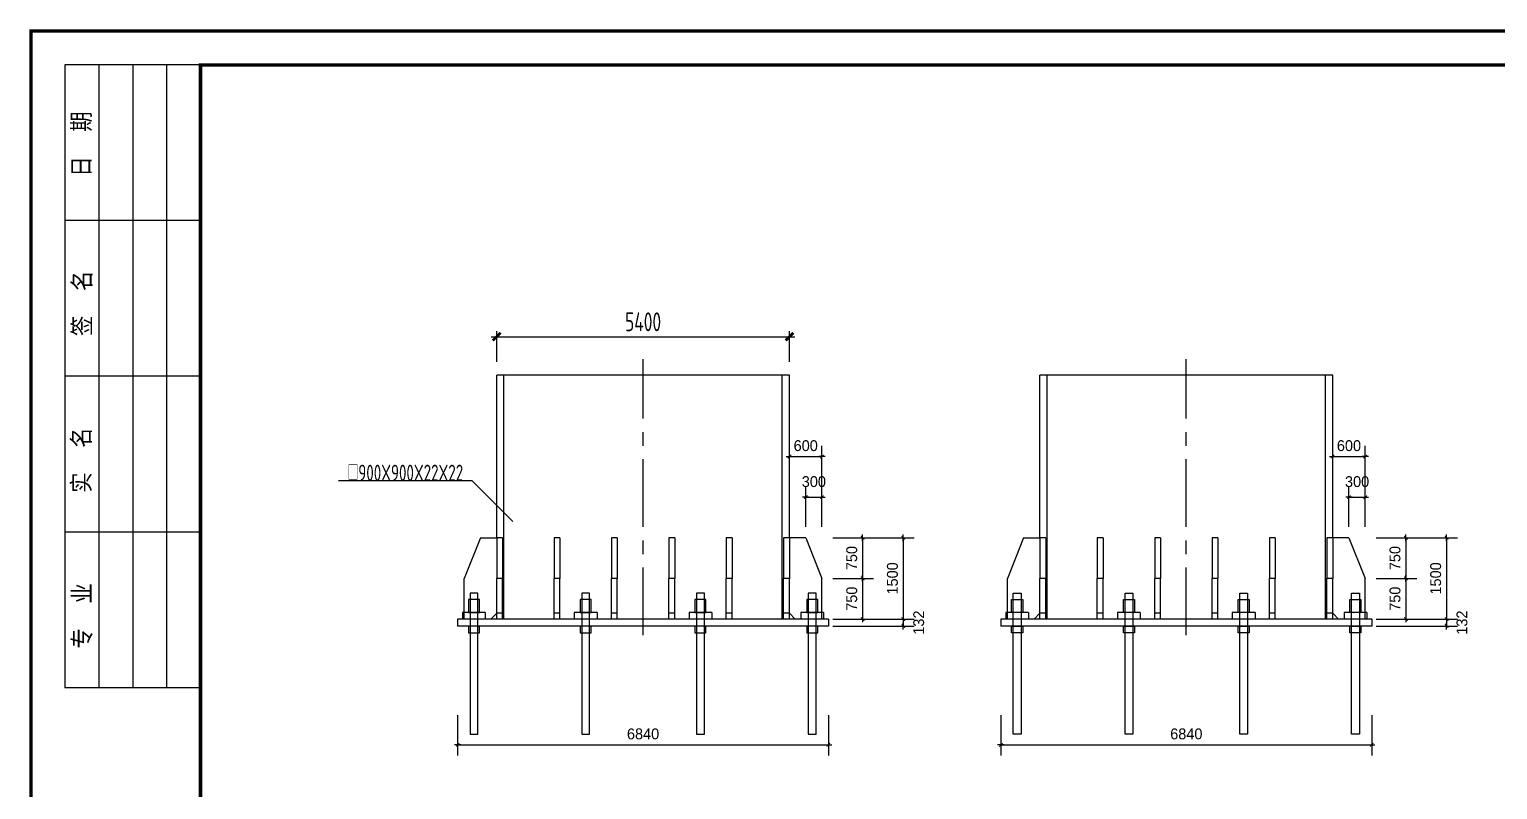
# Model space of a CAD drawing. Extents: x 31132 to 885236, y 345273 to 1212165.
# Drawn here: x 384012 to 411094, y 482022 to 496060 of the extents above; entities that cross this region are included whole.
import ezdxf
from ezdxf.enums import TextEntityAlignment as Align

# ---------------------------------------------------------------- set-up
doc = ezdxf.new("R2010")
doc.units = 0
doc.header["$LTSCALE"] = 1000
for name, pattern in [('CENTER', [2, 1.25, -0.25, 0.25, -0.25]), ('StContinue2d', [0]), ('StDish2d', [60, 30, -30])]:
    doc.linetypes.add(name, pattern=pattern)
doc.layers.get('0').update_dxf_attribs({"linetype": 'CONTINUOUS'})
doc.layers.get('Defpoints').update_dxf_attribs({"linetype": 'CONTINUOUS'})
for name, color, linetype in [('AXIS', 253, 'CENTER'), ('COLUMN', 6, 'CONTINUOUS'), ('DIM', 3, 'CONTINUOUS'), ('TEXT', 7, 'CONTINUOUS'), ('TK', 4, 'CONTINUOUS'), ('TQ', 7, 'CONTINUOUS')]:
    doc.layers.add(name, color=color, linetype=linetype)
for name, color, linetype, true_color in [('Bolt', 7, 'StContinue2d', 0xff3f3f), ('Hide', 3, 'StDish2d', 0x00ff00), ('PlateEnd', 122, 'StContinue2d', 0x00bd8d), ('PlateJoint', 7, 'StContinue2d', 0x6868ff), ('PlateStiff', 103, 'StContinue2d', 0x7ebd8d)]:
    doc.layers.add(name, color=color, linetype=linetype, true_color=true_color)
doc.styles.add('StTextStyle', font='yjkeng.shx', dxfattribs={"width": 0.7, "height": 250, "bigfont": 'yjkchn.shx'})
doc.styles.add('STYLE1', font='')
doc.styles.add('TSSD_Dimension', font='Tssdeng.shx', dxfattribs={"width": 0.7, "bigfont": 'hztxt.shx'})
doc.styles.add('TSSD_Norm', font='tssdeng.shx', dxfattribs={"bigfont": 'hztxt.shx'})
doc.styles.get('STYLE1').set_extended_font_data('Structure Fonts')
doc.dimstyles.new('TSSD_100_100', dxfattribs={"dimtxt": 350, "dimasz": 100, "dimexe": 100, "dimexo": 250, "dimgap": 100, "dimtad": 2, "dimdec": 0, "dimzin": 0, "dimdsep": 46, "dimtxsty": 'TSSD_Dimension', "dimblk": 'ARCHTICK', "dimcen": 0, "dimdle": 100, "dimclrt": 7, "dimadec": 0, "dimazin": 0, "dimtfac": 1, "dimtdec": 0, "dimtix": 1, "dimtmove": 2, "dimatfit": 3, "dimfxl": 1, "dimtolj": 1, "dimtzin": 0, "dimarcsym": 0})
doc.dimstyles.new('副本 DIM20', dxfattribs={"dimtxt": 200, "dimasz": 0.3, "dimexe": 200, "dimexo": 200, "dimgap": 100, "dimtad": 1, "dimdec": 0, "dimzin": 0, "dimdsep": 46, "dimtxsty": 'STYLE1', "dimblk": 'Studio2', "dimcen": 0, "dimdle": 200, "dimclrd": 6, "dimclre": 6, "dimclrt": 7, "dimazin": 0, "dimtfac": 1, "dimtdec": 0, "dimtix": 1, "dimtmove": 2, "dimatfit": 3, "dimldrblk": 'Studio2', "dimfxl": 1, "dimtolj": 1, "dimtzin": 0, "dimarcsym": 0})

# ---------------------------------------------------------------- blocks, each defined once
blk = doc.blocks.new('_TSHQ_H')
at = {"layer": 'TQ'}
for p, q in [((-92, 0), (-92, 20)), ((0, 20), (-92, 20)), ((-69, 0), (-69, 20)), ((-46, 0), (-46, 20)), ((-23, 0), (-23, 20)), ((0, 0), (0, 20)), ((0, 15), (-92, 15)), ((0, 10), (-92, 10)), ((0, 5), (-92, 5))]:
    blk.add_line(p, q, dxfattribs=at)
at = {"layer": 'TEXT', "style": 'TSSD_Norm'}
for s, p in [('专  业', (-81.37, 15.89)), ('实  名', (-58.38, 16)), ('签  名', (-35.23, 15.89)), ('日  期', (-11.69, 16))]:
    blk.add_text(s, height=3, dxfattribs=at).set_placement(p, align=Align.CENTER)
blk = doc.blocks.new('Studio2')
blk.add_line((-200, 0), (200, 0))
blk.add_lwpolyline([(-106, -106, 60, 60, 0), (106, 106, 100, 100, 0)], format="xyseb")
blk = doc.blocks.new('*D2468')
at = {"layer": 'Defpoints', "color": 0, "transparency": 16777216}
for p in [(398632, 487422), (398332, 486672), (398632, 486672)]:
    blk.add_point(p, dxfattribs=at)
at = {"layer": 'DIM', "color": 6, "lineweight": -2, "transparency": 16777216}
for p, q in [((398332, 486872), (398332, 487622)), ((398632, 486872), (398632, 487622)), ((398332, 487422), (398631, 487422))]:
    blk.add_line(p, q, dxfattribs=at)
at = {"layer": 'DIM', "color": 6, "lineweight": -2, "transparency": 16777216, "xscale": 0.3, "yscale": 0.3, "zscale": 0.3, "rotation": 180}
blk.add_blockref('Studio2', (398332, 487422), dxfattribs=at)
at = {"layer": 'DIM', "color": 6, "lineweight": -2, "transparency": 16777216, "xscale": 0.3, "yscale": 0.3, "zscale": 0.3}
blk.add_blockref('Studio2', (398632, 487422), dxfattribs=at)
at = {"layer": 'DIM', "color": 7, "transparency": 16777216, "insert": (398482, 487708), "char_height": 200, "attachment_point": 5, "style": 'STYLE1'}
blk.add_mtext('\\A1;300', dxfattribs=at)
blk = doc.blocks.new('*D2469')
at = {"layer": 'Defpoints', "color": 0, "transparency": 16777216}
for p in [(398632, 488172), (398032, 486672), (398632, 486672)]:
    blk.add_point(p, dxfattribs=at)
at = {"layer": 'DIM', "color": 6, "lineweight": -2, "transparency": 16777216}
for p, q in [((398032, 486872), (398032, 488372)), ((398632, 486872), (398632, 488372)), ((398031, 488172), (398031, 488172)), ((398032, 488172), (398632, 488172)), ((398632, 488172), (398632, 488172))]:
    blk.add_line(p, q, dxfattribs=at)
at = {"layer": 'DIM', "color": 6, "lineweight": -2, "transparency": 16777216, "xscale": 0.3, "yscale": 0.3, "zscale": 0.3}
blk.add_blockref('Studio2', (398032, 488172), dxfattribs=at)
at = {"layer": 'DIM', "color": 6, "lineweight": -2, "transparency": 16777216, "xscale": 0.3, "yscale": 0.3, "zscale": 0.3, "rotation": 180}
blk.add_blockref('Studio2', (398632, 488172), dxfattribs=at)
at = {"layer": 'DIM', "color": 7, "transparency": 16777216, "insert": (398332, 488372), "char_height": 200, "attachment_point": 5, "style": 'STYLE1'}
blk.add_mtext('\\A1;600', dxfattribs=at)
blk = doc.blocks.new('*D2470')
at = {"layer": 'Defpoints', "color": 0, "transparency": 16777216}
for p in [(391912, 483600), (398752, 483600), (398752, 482850)]:
    blk.add_point(p, dxfattribs=at)
at = {"layer": 'DIM', "color": 6, "lineweight": -2, "transparency": 16777216}
for p, q in [((391912, 483400), (391912, 482650)), ((398752, 483400), (398752, 482650)), ((391912, 482850), (398751, 482850))]:
    blk.add_line(p, q, dxfattribs=at)
at = {"layer": 'DIM', "color": 6, "lineweight": -2, "transparency": 16777216, "xscale": 0.3, "yscale": 0.3, "zscale": 0.3, "rotation": 180}
blk.add_blockref('Studio2', (391912, 482850), dxfattribs=at)
at = {"layer": 'DIM', "color": 6, "lineweight": -2, "transparency": 16777216, "xscale": 0.3, "yscale": 0.3, "zscale": 0.3}
blk.add_blockref('Studio2', (398752, 482850), dxfattribs=at)
at = {"layer": 'DIM', "color": 7, "transparency": 16777216, "insert": (395332, 483050), "char_height": 200, "attachment_point": 5, "style": 'STYLE1'}
blk.add_mtext('\\A1;6840', dxfattribs=at)
blk = doc.blocks.new('*D2471')
at = {"layer": 'Defpoints', "color": 0, "transparency": 16777216}
for p in [(398632, 486672), (398632, 485922), (399382, 485922)]:
    blk.add_point(p, dxfattribs=at)
at = {"layer": 'DIM', "color": 6, "lineweight": -2, "transparency": 16777216}
for p, q in [((398832, 486672), (399582, 486672)), ((399382, 486671), (399382, 485922)), ((398832, 485922), (399582, 485922))]:
    blk.add_line(p, q, dxfattribs=at)
at = {"layer": 'DIM', "color": 6, "lineweight": -2, "transparency": 16777216, "xscale": 0.3, "yscale": 0.3, "zscale": 0.3}
for p, rotation in [((399382, 486672), 90), ((399382, 485922), 270)]:
    blk.add_blockref('Studio2', p, dxfattribs=dict(at, rotation=rotation))
at = {"layer": 'DIM', "color": 7, "transparency": 16777216, "insert": (399182, 486297), "char_height": 200, "attachment_point": 5, "rotation": 90, "style": 'STYLE1'}
blk.add_mtext('\\A1;750', dxfattribs=at)
blk = doc.blocks.new('*D2472')
at = {"layer": 'Defpoints', "color": 0, "transparency": 16777216}
for p in [(398632, 485922), (398632, 485172), (399382, 485172)]:
    blk.add_point(p, dxfattribs=at)
at = {"layer": 'DIM', "color": 6, "lineweight": -2, "transparency": 16777216}
for p, q in [((398832, 485922), (399582, 485922)), ((399382, 485921), (399382, 485172)), ((398832, 485172), (399582, 485172))]:
    blk.add_line(p, q, dxfattribs=at)
at = {"layer": 'DIM', "color": 6, "lineweight": -2, "transparency": 16777216, "xscale": 0.3, "yscale": 0.3, "zscale": 0.3}
for p, rotation in [((399382, 485922), 90), ((399382, 485172), 270)]:
    blk.add_blockref('Studio2', p, dxfattribs=dict(at, rotation=rotation))
at = {"layer": 'DIM', "color": 7, "transparency": 16777216, "insert": (399182, 485547), "char_height": 200, "attachment_point": 5, "rotation": 90, "style": 'STYLE1'}
blk.add_mtext('\\A1;750', dxfattribs=at)
blk = doc.blocks.new('*D2473')
at = {"layer": 'Defpoints', "color": 0, "transparency": 16777216}
for p in [(398632, 486672), (398632, 485172), (400132, 485172)]:
    blk.add_point(p, dxfattribs=at)
at = {"layer": 'DIM', "color": 6, "lineweight": -2, "transparency": 16777216}
for p, q in [((398832, 486672), (400332, 486672)), ((400132, 486671), (400132, 485172)), ((398832, 485172), (400332, 485172))]:
    blk.add_line(p, q, dxfattribs=at)
at = {"layer": 'DIM', "color": 6, "lineweight": -2, "transparency": 16777216, "xscale": 0.3, "yscale": 0.3, "zscale": 0.3}
for p, rotation in [((400132, 486672), 90), ((400132, 485172), 270)]:
    blk.add_blockref('Studio2', p, dxfattribs=dict(at, rotation=rotation))
at = {"layer": 'DIM', "color": 7, "transparency": 16777216, "insert": (399932, 485922), "char_height": 200, "attachment_point": 5, "rotation": 90, "style": 'STYLE1'}
blk.add_mtext('\\A1;1500', dxfattribs=at)
blk = doc.blocks.new('*D2474')
at = {"layer": 'Defpoints', "color": 0, "transparency": 16777216}
for p in [(398632, 485172), (398632, 485040), (400132, 485040)]:
    blk.add_point(p, dxfattribs=at)
at = {"layer": 'DIM', "color": 6, "lineweight": -2, "transparency": 16777216}
for p, q in [((398832, 485172), (400332, 485172)), ((400132, 485172), (400132, 485172)), ((400132, 485172), (400132, 485040)), ((398832, 485040), (400332, 485040)), ((400132, 485039), (400132, 485039))]:
    blk.add_line(p, q, dxfattribs=at)
at = {"layer": 'DIM', "color": 6, "lineweight": -2, "transparency": 16777216, "xscale": 0.3, "yscale": 0.3, "zscale": 0.3}
for p, rotation in [((400132, 485172), 270), ((400132, 485040), 90)]:
    blk.add_blockref('Studio2', p, dxfattribs=dict(at, rotation=rotation))
at = {"layer": 'DIM', "color": 7, "transparency": 16777216, "insert": (400417, 485106), "char_height": 200, "attachment_point": 5, "rotation": 90, "style": 'STYLE1'}
blk.add_mtext('\\A1;132', dxfattribs=at)
blk = doc.blocks.new('*D2462')
for points in [[(60363.5, -8956.9), (59951.9, -8956.9)], [(60488.5, -9081.9), (60363.5, -8956.9)]]:
    blk.add_lwpolyline(points)
at = {"style": 'StTextStyle', "width": 0.7}
blk.add_text('□900X900X22X22', height=50, dxfattribs=at).set_placement((60157.7, -8956.9), align=Align.CENTER)
blk = doc.blocks.new('*D2475')
at = {"layer": 'Defpoints', "color": 0, "transparency": 16777216}
for p in [(408652, 487422), (408352, 486672), (408652, 486672)]:
    blk.add_point(p, dxfattribs=at)
at = {"layer": 'DIM', "color": 6, "lineweight": -2, "transparency": 16777216}
for p, q in [((408352, 486872), (408352, 487622)), ((408652, 486872), (408652, 487622)), ((408352, 487422), (408651, 487422))]:
    blk.add_line(p, q, dxfattribs=at)
at = {"layer": 'DIM', "color": 6, "lineweight": -2, "transparency": 16777216, "xscale": 0.3, "yscale": 0.3, "zscale": 0.3, "rotation": 180}
blk.add_blockref('Studio2', (408352, 487422), dxfattribs=at)
at = {"layer": 'DIM', "color": 6, "lineweight": -2, "transparency": 16777216, "xscale": 0.3, "yscale": 0.3, "zscale": 0.3}
blk.add_blockref('Studio2', (408652, 487422), dxfattribs=at)
at = {"layer": 'DIM', "color": 7, "transparency": 16777216, "insert": (408502, 487708), "char_height": 200, "attachment_point": 5, "style": 'STYLE1'}
blk.add_mtext('\\A1;300', dxfattribs=at)
blk = doc.blocks.new('*D2476')
at = {"layer": 'Defpoints', "color": 0, "transparency": 16777216}
for p in [(408652, 488172), (408052, 486672), (408652, 486672)]:
    blk.add_point(p, dxfattribs=at)
at = {"layer": 'DIM', "color": 6, "lineweight": -2, "transparency": 16777216}
for p, q in [((408052, 486872), (408052, 488372)), ((408652, 486872), (408652, 488372)), ((408051, 488172), (408051, 488172)), ((408052, 488172), (408652, 488172)), ((408652, 488172), (408652, 488172))]:
    blk.add_line(p, q, dxfattribs=at)
at = {"layer": 'DIM', "color": 6, "lineweight": -2, "transparency": 16777216, "xscale": 0.3, "yscale": 0.3, "zscale": 0.3}
blk.add_blockref('Studio2', (408052, 488172), dxfattribs=at)
at = {"layer": 'DIM', "color": 6, "lineweight": -2, "transparency": 16777216, "xscale": 0.3, "yscale": 0.3, "zscale": 0.3, "rotation": 180}
blk.add_blockref('Studio2', (408652, 488172), dxfattribs=at)
at = {"layer": 'DIM', "color": 7, "transparency": 16777216, "insert": (408352, 488372), "char_height": 200, "attachment_point": 5, "style": 'STYLE1'}
blk.add_mtext('\\A1;600', dxfattribs=at)
blk = doc.blocks.new('*D2477')
at = {"layer": 'Defpoints', "color": 0, "transparency": 16777216}
for p in [(401932, 483600), (408772, 483600), (408772, 482850)]:
    blk.add_point(p, dxfattribs=at)
at = {"layer": 'DIM', "color": 6, "lineweight": -2, "transparency": 16777216}
for p, q in [((401932, 483400), (401932, 482650)), ((408772, 483400), (408772, 482650)), ((401932, 482850), (408771, 482850))]:
    blk.add_line(p, q, dxfattribs=at)
at = {"layer": 'DIM', "color": 6, "lineweight": -2, "transparency": 16777216, "xscale": 0.3, "yscale": 0.3, "zscale": 0.3, "rotation": 180}
blk.add_blockref('Studio2', (401932, 482850), dxfattribs=at)
at = {"layer": 'DIM', "color": 6, "lineweight": -2, "transparency": 16777216, "xscale": 0.3, "yscale": 0.3, "zscale": 0.3}
blk.add_blockref('Studio2', (408772, 482850), dxfattribs=at)
at = {"layer": 'DIM', "color": 7, "transparency": 16777216, "insert": (405352, 483050), "char_height": 200, "attachment_point": 5, "style": 'STYLE1'}
blk.add_mtext('\\A1;6840', dxfattribs=at)
blk = doc.blocks.new('*D2478')
at = {"layer": 'Defpoints', "color": 0, "transparency": 16777216}
for p in [(408652, 486672), (408652, 485922), (409402, 485922)]:
    blk.add_point(p, dxfattribs=at)
at = {"layer": 'DIM', "color": 6, "lineweight": -2, "transparency": 16777216}
for p, q in [((408852, 486672), (409602, 486672)), ((409402, 486671), (409402, 485922)), ((408852, 485922), (409602, 485922))]:
    blk.add_line(p, q, dxfattribs=at)
at = {"layer": 'DIM', "color": 6, "lineweight": -2, "transparency": 16777216, "xscale": 0.3, "yscale": 0.3, "zscale": 0.3}
for p, rotation in [((409402, 486672), 90), ((409402, 485922), 270)]:
    blk.add_blockref('Studio2', p, dxfattribs=dict(at, rotation=rotation))
at = {"layer": 'DIM', "color": 7, "transparency": 16777216, "insert": (409202, 486297), "char_height": 200, "attachment_point": 5, "rotation": 90, "style": 'STYLE1'}
blk.add_mtext('\\A1;750', dxfattribs=at)
blk = doc.blocks.new('*D2479')
at = {"layer": 'Defpoints', "color": 0, "transparency": 16777216}
for p in [(408652, 485922), (408652, 485172), (409402, 485172)]:
    blk.add_point(p, dxfattribs=at)
at = {"layer": 'DIM', "color": 6, "lineweight": -2, "transparency": 16777216}
for p, q in [((408852, 485922), (409602, 485922)), ((409402, 485921), (409402, 485172)), ((408852, 485172), (409602, 485172))]:
    blk.add_line(p, q, dxfattribs=at)
at = {"layer": 'DIM', "color": 6, "lineweight": -2, "transparency": 16777216, "xscale": 0.3, "yscale": 0.3, "zscale": 0.3}
for p, rotation in [((409402, 485922), 90), ((409402, 485172), 270)]:
    blk.add_blockref('Studio2', p, dxfattribs=dict(at, rotation=rotation))
at = {"layer": 'DIM', "color": 7, "transparency": 16777216, "insert": (409202, 485547), "char_height": 200, "attachment_point": 5, "rotation": 90, "style": 'STYLE1'}
blk.add_mtext('\\A1;750', dxfattribs=at)
blk = doc.blocks.new('*D2480')
at = {"layer": 'Defpoints', "color": 0, "transparency": 16777216}
for p in [(408652, 486672), (408652, 485172), (410152, 485172)]:
    blk.add_point(p, dxfattribs=at)
at = {"layer": 'DIM', "color": 6, "lineweight": -2, "transparency": 16777216}
for p, q in [((408852, 486672), (410352, 486672)), ((410152, 486671), (410152, 485172)), ((408852, 485172), (410352, 485172))]:
    blk.add_line(p, q, dxfattribs=at)
at = {"layer": 'DIM', "color": 6, "lineweight": -2, "transparency": 16777216, "xscale": 0.3, "yscale": 0.3, "zscale": 0.3}
for p, rotation in [((410152, 486672), 90), ((410152, 485172), 270)]:
    blk.add_blockref('Studio2', p, dxfattribs=dict(at, rotation=rotation))
at = {"layer": 'DIM', "color": 7, "transparency": 16777216, "insert": (409952, 485922), "char_height": 200, "attachment_point": 5, "rotation": 90, "style": 'STYLE1'}
blk.add_mtext('\\A1;1500', dxfattribs=at)
blk = doc.blocks.new('*D2481')
at = {"layer": 'Defpoints', "color": 0, "transparency": 16777216}
for p in [(408652, 485172), (408652, 485040), (410152, 485040)]:
    blk.add_point(p, dxfattribs=at)
at = {"layer": 'DIM', "color": 6, "lineweight": -2, "transparency": 16777216}
for p, q in [((408852, 485172), (410352, 485172)), ((410152, 485172), (410152, 485172)), ((410152, 485172), (410152, 485040)), ((408852, 485040), (410352, 485040)), ((410152, 485039), (410152, 485039))]:
    blk.add_line(p, q, dxfattribs=at)
at = {"layer": 'DIM', "color": 6, "lineweight": -2, "transparency": 16777216, "xscale": 0.3, "yscale": 0.3, "zscale": 0.3}
for p, rotation in [((410152, 485172), 270), ((410152, 485040), 90)]:
    blk.add_blockref('Studio2', p, dxfattribs=dict(at, rotation=rotation))
at = {"layer": 'DIM', "color": 7, "transparency": 16777216, "insert": (410437, 485106), "char_height": 200, "attachment_point": 5, "rotation": 90, "style": 'STYLE1'}
blk.add_mtext('\\A1;132', dxfattribs=at)
blk = doc.blocks.new('_ArchTick')
at = {"color": 0, "linetype": 'ByBlock', "const_width": 0.5}
blk.add_lwpolyline([(-0.71, -0.71), (0.71, 0.71)], dxfattribs=at)
blk = doc.blocks.new('*D2545')
at = {"color": 0, "linetype": 'ByBlock', "lineweight": -2, "transparency": 16777216}
for p, q in [((392632, 489922), (392632, 490485)), ((398032, 489922), (398032, 490485)), ((392532, 490385), (398132, 490385))]:
    blk.add_line(p, q, dxfattribs=at)
at = {"layer": 'Defpoints', "color": 0, "linetype": 'ByBlock', "transparency": 16777216}
for p in [(398032, 490385), (392632, 489672), (398032, 489672)]:
    blk.add_point(p, dxfattribs=at)
at = {"color": 0, "linetype": 'ByBlock', "lineweight": -2, "transparency": 16777216, "xscale": 100, "yscale": 100, "zscale": 100, "rotation": 180}
blk.add_blockref('_ArchTick', (392632, 490385), dxfattribs=at)
at = {"color": 0, "linetype": 'ByBlock', "lineweight": -2, "transparency": 16777216, "xscale": 100, "yscale": 100, "zscale": 100}
blk.add_blockref('_ArchTick', (398032, 490385), dxfattribs=at)
at = {"color": 7, "linetype": 'ByBlock', "transparency": 16777216, "insert": (395332, 490660), "char_height": 350, "attachment_point": 5, "style": 'TSSD_Dimension'}
blk.add_mtext('\\A1;5400', dxfattribs=at)

msp = doc.modelspace()

# ---------------------------------------------------------------- linework, layer by layer
at = {"layer": 'AXIS'}
for p, q in [((395331.57, 484871.66), (395331.57, 489971.66)), ((405351.57, 484871.66), (405351.57, 489971.66))]:
    msp.add_line(p, q, dxfattribs=at)
at = {"layer": 'Bolt'}
for points in [[(392139.57, 483047.66), (392283.57, 483047.66), (392283.57, 485651.66), (392139.57, 485651.66), (392139.57, 483047.66)], [(394201.17, 483047.66), (394345.17, 483047.66), (394345.17, 485651.66), (394201.17, 485651.66), (394201.17, 483047.66)], [(396317.97, 483047.66), (396461.97, 483047.66), (396461.97, 485651.66), (396317.97, 485651.66), (396317.97, 483047.66)], [(398379.57, 483047.66), (398523.57, 483047.66), (398523.57, 485651.66), (398379.57, 485651.66), (398379.57, 483047.66)], [(402303.57, 483047.66), (402159.57, 483047.66), (402159.57, 485651.66), (402303.57, 485651.66), (402303.57, 483047.66)], [(404365.17, 483047.66), (404221.17, 483047.66), (404221.17, 485651.66), (404365.17, 485651.66), (404365.17, 483047.66)], [(406481.97, 483047.66), (406337.97, 483047.66), (406337.97, 485651.66), (406481.97, 485651.66), (406481.97, 483047.66)], [(408543.57, 483047.66), (408399.57, 483047.66), (408399.57, 485651.66), (408543.57, 485651.66), (408543.57, 483047.66)], [(392109.57, 485291.66), (392313.57, 485291.66), (392313.57, 485531.66), (392109.57, 485531.66), (392109.57, 485291.66)], [(394171.17, 485291.66), (394375.17, 485291.66), (394375.17, 485531.66), (394171.17, 485531.66), (394171.17, 485291.66)], [(396287.97, 485291.66), (396491.97, 485291.66), (396491.97, 485531.66), (396287.97, 485531.66), (396287.97, 485291.66)], [(398349.57, 485291.66), (398553.57, 485291.66), (398553.57, 485531.66), (398349.57, 485531.66), (398349.57, 485291.66)], [(402333.57, 485291.66), (402129.57, 485291.66), (402129.57, 485531.66), (402333.57, 485531.66), (402333.57, 485291.66)], [(404395.17, 485291.66), (404191.17, 485291.66), (404191.17, 485531.66), (404395.17, 485531.66), (404395.17, 485291.66)], [(406511.97, 485291.66), (406307.97, 485291.66), (406307.97, 485531.66), (406511.97, 485531.66), (406511.97, 485291.66)], [(408573.57, 485291.66), (408369.57, 485291.66), (408369.57, 485531.66), (408573.57, 485531.66), (408573.57, 485291.66)], [(392109.57, 484919.66), (392313.57, 484919.66), (392313.57, 485039.66), (392109.57, 485039.66), (392109.57, 484919.66)], [(394171.17, 484919.66), (394375.17, 484919.66), (394375.17, 485039.66), (394171.17, 485039.66), (394171.17, 484919.66)], [(396287.97, 484919.66), (396491.97, 484919.66), (396491.97, 485039.66), (396287.97, 485039.66), (396287.97, 484919.66)], [(398349.57, 484919.66), (398553.57, 484919.66), (398553.57, 485039.66), (398349.57, 485039.66), (398349.57, 484919.66)], [(402333.57, 484919.66), (402129.57, 484919.66), (402129.57, 485039.66), (402333.57, 485039.66), (402333.57, 484919.66)], [(404395.17, 484919.66), (404191.17, 484919.66), (404191.17, 485039.66), (404395.17, 485039.66), (404395.17, 484919.66)], [(406511.97, 484919.66), (406307.97, 484919.66), (406307.97, 485039.66), (406511.97, 485039.66), (406511.97, 484919.66)], [(408573.57, 484919.66), (408369.57, 484919.66), (408369.57, 485039.66), (408573.57, 485039.66), (408573.57, 484919.66)]]:
    msp.add_lwpolyline(points, dxfattribs=at)
at = {"layer": 'COLUMN'}
for p, q in [((392631.57, 486671.66), (392631.57, 489671.66)), ((398031.57, 489671.66), (392631.57, 489671.66)), ((398031.57, 486671.66), (398031.57, 489671.66)), ((402651.57, 486671.66), (402651.57, 489671.66)), ((408051.57, 489671.66), (402651.57, 489671.66)), ((408051.57, 486671.66), (408051.57, 489671.66))]:
    msp.add_line(p, q, dxfattribs=at)
at = {"layer": 'Hide'}
for p, q in [((392763.57, 485171.66), (392763.57, 489671.66)), ((397899.57, 485171.66), (397899.57, 489671.66)), ((402783.57, 485171.66), (402783.57, 489671.66)), ((407919.57, 485171.66), (407919.57, 489671.66)), ((392031.57, 485171.66), (392031.57, 485921.66)), ((398631.57, 485171.66), (398631.57, 485921.66)), ((402051.57, 485171.66), (402051.57, 485921.66)), ((408651.57, 485171.66), (408651.57, 485921.66)), ((392739.57, 485279.66), (392631.57, 485279.66)), ((393797.97, 485279.66), (393689.97, 485279.66)), ((394856.37, 485279.66), (394748.37, 485279.66)), ((395914.77, 485279.66), (395806.77, 485279.66)), ((396973.17, 485279.66), (396865.17, 485279.66)), ((398031.57, 485279.66), (397923.57, 485279.66)), ((402759.57, 485279.66), (402651.57, 485279.66)), ((403817.97, 485279.66), (403709.97, 485279.66)), ((404876.37, 485279.66), (404768.37, 485279.66)), ((405934.77, 485279.66), (405826.77, 485279.66)), ((406993.17, 485279.66), (406885.17, 485279.66)), ((408051.57, 485279.66), (407943.57, 485279.66))]:
    msp.add_line(p, q, dxfattribs=at)
at = {"layer": 'PlateEnd'}
for p, q in [((391911.57, 485171.66), (391911.57, 485039.66)), ((398751.57, 485171.66), (391911.57, 485171.66)), ((398751.57, 485171.66), (398751.57, 485039.66)), ((401931.57, 485171.66), (401931.57, 485039.66)), ((408771.57, 485171.66), (401931.57, 485171.66)), ((408771.57, 485171.66), (408771.57, 485039.66)), ((398751.57, 485039.66), (391911.57, 485039.66)), ((408771.57, 485039.66), (401931.57, 485039.66))]:
    msp.add_line(p, q, dxfattribs=at)
at = {"layer": 'PlateJoint'}
for p, q in [((392001.57, 485291.66), (392001.57, 485171.66)), ((392421.57, 485291.66), (392001.57, 485291.66)), ((392421.57, 485291.66), (392421.57, 485171.66)), ((394063.17, 485291.66), (394063.17, 485171.66)), ((394483.17, 485291.66), (394063.17, 485291.66)), ((394483.17, 485291.66), (394483.17, 485171.66)), ((396179.97, 485291.66), (396179.97, 485171.66)), ((396599.97, 485291.66), (396179.97, 485291.66)), ((396599.97, 485291.66), (396599.97, 485171.66)), ((398241.57, 485291.66), (398241.57, 485171.66)), ((398661.57, 485291.66), (398241.57, 485291.66)), ((398661.57, 485291.66), (398661.57, 485171.66)), ((402021.57, 485291.66), (402021.57, 485171.66)), ((402441.57, 485291.66), (402021.57, 485291.66)), ((402441.57, 485291.66), (402441.57, 485171.66)), ((404083.17, 485291.66), (404083.17, 485171.66)), ((404503.17, 485291.66), (404083.17, 485291.66)), ((404503.17, 485291.66), (404503.17, 485171.66)), ((406199.97, 485291.66), (406199.97, 485171.66)), ((406619.97, 485291.66), (406199.97, 485291.66)), ((406619.97, 485291.66), (406619.97, 485171.66)), ((408261.57, 485291.66), (408261.57, 485171.66)), ((408681.57, 485291.66), (408261.57, 485291.66)), ((408681.57, 485291.66), (408681.57, 485171.66))]:
    msp.add_line(p, q, dxfattribs=at)
at = {"layer": 'PlateStiff'}
for p, q in [((392331.57, 486671.66), (392031.57, 485921.66)), ((392331.57, 486671.66), (392631.57, 486671.66)), ((392631.57, 486671.66), (392631.57, 485921.66)), ((392739.57, 486671.66), (392631.57, 486671.66)), ((392739.57, 486671.66), (392739.57, 485921.66)), ((393689.97, 486671.66), (393689.97, 485921.66)), ((393797.97, 486671.66), (393689.97, 486671.66)), ((393797.97, 486671.66), (393797.97, 485921.66)), ((394748.37, 486671.66), (394748.37, 485921.66)), ((394856.37, 486671.66), (394748.37, 486671.66)), ((394856.37, 486671.66), (394856.37, 485921.66)), ((395806.77, 486671.66), (395806.77, 485921.66)), ((395914.77, 486671.66), (395806.77, 486671.66)), ((395914.77, 486671.66), (395914.77, 485921.66)), ((396865.17, 486671.66), (396865.17, 485921.66)), ((396973.17, 486671.66), (396865.17, 486671.66)), ((396973.17, 486671.66), (396973.17, 485921.66)), ((397923.57, 486671.66), (397923.57, 485921.66)), ((398031.57, 486671.66), (397923.57, 486671.66)), ((398031.57, 486671.66), (398031.57, 485921.66)), ((398331.57, 486671.66), (398031.57, 486671.66)), ((398331.57, 486671.66), (398631.57, 485921.66)), ((402351.57, 486671.66), (402051.57, 485921.66)), ((402351.57, 486671.66), (402651.57, 486671.66)), ((402651.57, 486671.66), (402651.57, 485921.66)), ((402759.57, 486671.66), (402651.57, 486671.66)), ((402759.57, 486671.66), (402759.57, 485921.66)), ((403709.97, 486671.66), (403709.97, 485921.66)), ((403817.97, 486671.66), (403709.97, 486671.66)), ((403817.97, 486671.66), (403817.97, 485921.66)), ((404768.37, 486671.66), (404768.37, 485921.66)), ((404876.37, 486671.66), (404768.37, 486671.66)), ((404876.37, 486671.66), (404876.37, 485921.66)), ((405826.77, 486671.66), (405826.77, 485921.66)), ((405934.77, 486671.66), (405826.77, 486671.66)), ((405934.77, 486671.66), (405934.77, 485921.66)), ((406885.17, 486671.66), (406885.17, 485921.66)), ((406993.17, 486671.66), (406885.17, 486671.66)), ((406993.17, 486671.66), (406993.17, 485921.66)), ((407943.57, 486671.66), (407943.57, 485921.66)), ((408051.57, 486671.66), (407943.57, 486671.66)), ((408351.57, 486671.66), (408051.57, 486671.66)), ((408051.57, 486671.66), (408051.57, 485921.66)), ((408351.57, 486671.66), (408651.57, 485921.66)), ((392031.57, 485291.66), (392031.57, 485921.66)), ((392739.57, 485921.66), (392631.57, 485921.66)), ((392631.57, 485171.66), (392631.57, 485921.66)), ((392739.57, 485171.66), (392739.57, 485921.66)), ((393797.97, 485921.66), (393689.97, 485921.66)), ((393689.97, 485171.66), (393689.97, 485921.66)), ((393797.97, 485171.66), (393797.97, 485921.66)), ((394856.37, 485921.66), (394748.37, 485921.66)), ((394748.37, 485171.66), (394748.37, 485921.66)), ((394856.37, 485171.66), (394856.37, 485921.66)), ((395914.77, 485921.66), (395806.77, 485921.66)), ((395806.77, 485171.66), (395806.77, 485921.66)), ((395914.77, 485171.66), (395914.77, 485921.66)), ((396973.17, 485921.66), (396865.17, 485921.66)), ((396865.17, 485171.66), (396865.17, 485921.66)), ((396973.17, 485171.66), (396973.17, 485921.66)), ((398031.57, 485921.66), (397923.57, 485921.66)), ((397923.57, 485171.66), (397923.57, 485921.66)), ((398031.57, 485171.66), (398031.57, 485921.66)), ((398631.57, 485291.66), (398631.57, 485921.66)), ((402051.57, 485291.66), (402051.57, 485921.66)), ((402759.57, 485921.66), (402651.57, 485921.66)), ((402651.57, 485171.66), (402651.57, 485921.66)), ((402759.57, 485171.66), (402759.57, 485921.66)), ((403817.97, 485921.66), (403709.97, 485921.66)), ((403709.97, 485171.66), (403709.97, 485921.66)), ((403817.97, 485171.66), (403817.97, 485921.66)), ((404876.37, 485921.66), (404768.37, 485921.66)), ((404768.37, 485171.66), (404768.37, 485921.66)), ((404876.37, 485171.66), (404876.37, 485921.66)), ((405934.77, 485921.66), (405826.77, 485921.66)), ((405826.77, 485171.66), (405826.77, 485921.66)), ((405934.77, 485171.66), (405934.77, 485921.66)), ((406993.17, 485921.66), (406885.17, 485921.66)), ((406885.17, 485171.66), (406885.17, 485921.66)), ((406993.17, 485171.66), (406993.17, 485921.66)), ((408051.57, 485921.66), (407943.57, 485921.66)), ((407943.57, 485171.66), (407943.57, 485921.66)), ((408051.57, 485171.66), (408051.57, 485921.66)), ((408651.57, 485291.66), (408651.57, 485921.66)), ((392523.57, 485171.66), (392631.57, 485279.66)), ((398139.57, 485171.66), (398031.57, 485279.66)), ((402543.57, 485171.66), (402651.57, 485279.66)), ((408159.57, 485171.66), (408051.57, 485279.66))]:
    msp.add_line(p, q, dxfattribs=at)
at = {"layer": 'TK', "const_width": 62.5}
for points in [[(384043.24, 458903.55), (384043.24, 496028.55), (436543.24, 496028.55), (436543.24, 458903.55)], [(387168.24, 459528.55), (387168.24, 495403.55), (435918.24, 495403.55), (435918.24, 459528.55)]]:
    msp.add_lwpolyline(points, close=True, dxfattribs=at)

# ---------------------------------------------------------------- block references
at = {"layer": 'TEXT', "xscale": 6, "yscale": 6, "zscale": 6}
msp.add_blockref('*D2462', (30000.45, 541463.1), dxfattribs=at)
at = {"layer": 'TK', "xscale": 125, "yscale": 125, "zscale": 125, "rotation": 90}
msp.add_blockref('_TSHQ_H', (387168.24, 495403.55), dxfattribs=at)

# ---------------------------------------------------------------- dimensions: what is measured, and where the dimension line sits
at = {"color": 4, "linetype": 'ByBlock'}
dim = msp.add_linear_dim(base=(398031.57, 490385.23), p1=(392631.57, 489671.66), p2=(398031.57, 489671.66), dimstyle='TSSD_100_100', dxfattribs=at)
dim.commit()
dim.dimension.update_dxf_attribs({"geometry": '*D2545', "text_midpoint": (395331.57, 490660.23)})
at = {"layer": 'DIM'}
for p1, p2, distance, picture, middle in [((398031.57, 486671.66), (398631.57, 486671.66), 1500, '*D2469', (398331.57, 488371.66)), ((408051.57, 486671.66), (408651.57, 486671.66), 1500, '*D2476', (408351.57, 488371.66)), ((398631.57, 486671.66), (398631.57, 485921.66), 750, '*D2471', (399181.57, 486296.66)), ((398631.57, 486671.66), (398631.57, 485171.66), 1500, '*D2473', (399931.57, 485921.66)), ((408651.57, 486671.66), (408651.57, 485921.66), 750, '*D2478', (409201.57, 486296.66)), ((408651.57, 486671.66), (408651.57, 485171.66), 1500, '*D2480', (409951.57, 485921.66)), ((398631.57, 485921.66), (398631.57, 485171.66), 750, '*D2472', (399181.57, 485546.66)), ((408651.57, 485921.66), (408651.57, 485171.66), 750, '*D2479', (409201.57, 485546.66)), ((391911.57, 483599.66), (398751.57, 483599.66), -750, '*D2470', (395331.57, 483049.66)), ((401931.57, 483599.66), (408771.57, 483599.66), -750, '*D2477', (405351.57, 483049.66))]:
    dim = msp.add_aligned_dim(p1=p1, p2=p2, distance=distance, dimstyle='副本 DIM20', dxfattribs=at)
    dim.commit()
    dim.dimension.update_dxf_attribs({"geometry": picture, "text_midpoint": middle})
for base, p1, p2, angle, picture, middle in [((398631.57, 487421.66), (398331.57, 486671.66), (398631.57, 486671.66), 0, '*D2468', (398481.57, 487707.53)), ((408651.57, 487421.66), (408351.57, 486671.66), (408651.57, 486671.66), 0, '*D2475', (408501.57, 487707.53)), ((400131.57, 485039.66), (398631.57, 485171.66), (398631.57, 485039.66), 270, '*D2474', (400417.44, 485105.66)), ((410151.57, 485039.66), (408651.57, 485171.66), (408651.57, 485039.66), 270, '*D2481', (410437.44, 485105.66))]:
    dim = msp.add_linear_dim(base=base, p1=p1, p2=p2, angle=angle, dimstyle='副本 DIM20', dxfattribs=at)
    dim.commit()
    dim.dimension.update_dxf_attribs({"geometry": picture, "text_midpoint": middle, "dimtype": 161})

doc.saveas('drawing.dxf')
